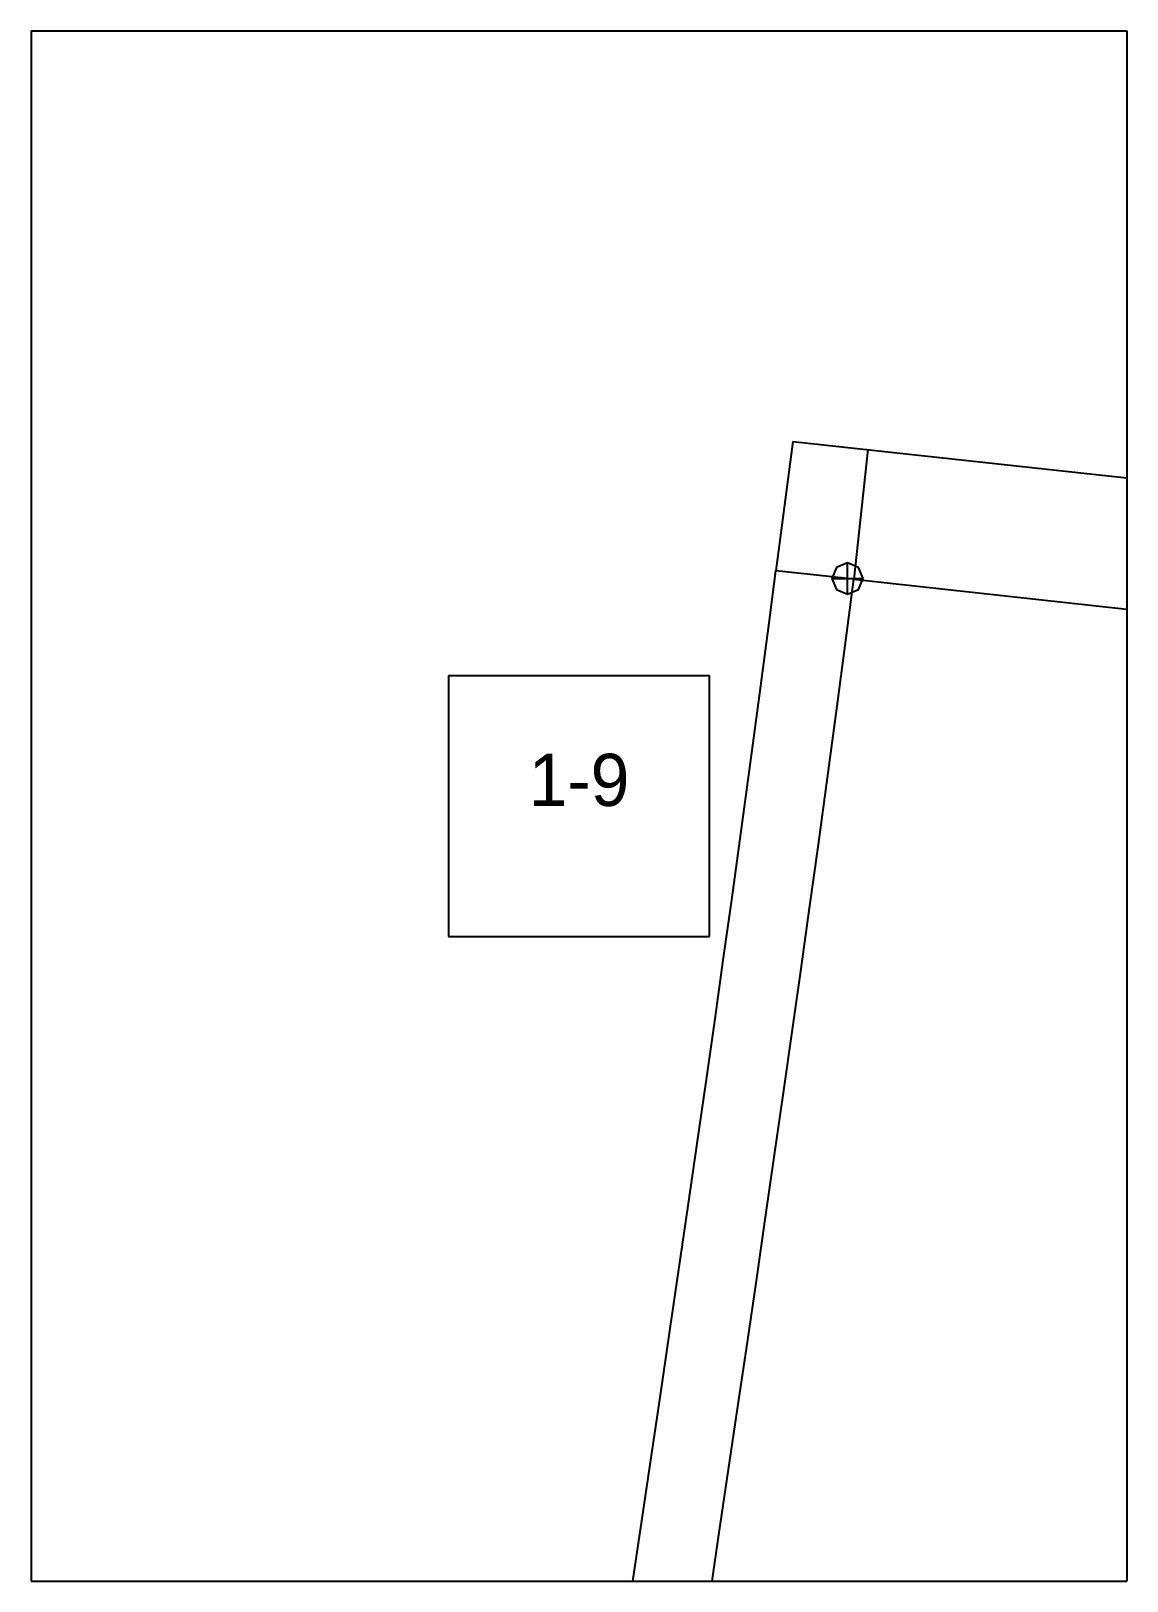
# Paper-space layout 'Plan 1-9' of a CAD drawing. Header units: metres, sheet in millimetres. Extents: x 0 to 210, y 0 to 297.
# The model-space entities are those that its viewports show. They can reach past a viewport. Long polylines and large blocks are cut down to what shows.
import ezdxf
from ezdxf.enums import TextEntityAlignment as Align

# ---------------------------------------------------------------- set-up
doc = ezdxf.new("R2010")
doc.units = ezdxf.units.M
for name, color, linetype in [('default', 7, 'Continuous'), ('TEXTLAYER', 7, 'Continuous'), ('VIEWPORTS', 7, 'Continuous')]:
    doc.layers.add(name, color=color, linetype=linetype)

msp = doc.modelspace()

# ---------------------------------------------------------------- linework, layer by layer
at = {"color": 9}
for p, q in [((1470, 0), (1680, 0)), ((1680, 0), (1680, -297)), ((1680, 0), (1890, 0)), ((1680, 0), (1680, -297)), ((1890, 0), (1890, -297)), ((1890, 0), (2100, 0)), ((1890, 0), (1890, -297)), ((1760, -123.5), (1810, -123.5)), ((1760, -123.5), (1760, -173.5)), ((1810, -173.5), (1810, -123.5)), ((1760, -173.5), (1810, -173.5)), ((1470, -297), (1680, -297)), ((1470, -297), (1680, -297)), ((1680, -297), (1890, -297)), ((1680, -297), (1680, -594)), ((1680, -297), (1890, -297)), ((1680, -297), (1680, -594)), ((1890, -297), (2100, -297)), ((1890, -297), (1890, -594)), ((1890, -297), (2100, -297)), ((1890, -297), (1890, -594))]:
    msp.add_line(p, q, dxfattribs=at)
at = {"layer": 'default', "color": 7, "linetype": 'Continuous'}
for p, q in [((1825.97, -78.65), (1822.73, -103.42)), ((1825.97, -78.65), (2215.05, -120.95)), ((1840.34, -80.21), (1837.64, -105.06)), ((1821.43, -113.41), (1822.73, -103.42)), ((1837.64, -105.06), (1822.73, -103.42)), ((1834.33, -102.79), (1833.45, -104.91)), ((1836.45, -101.91), (1834.33, -102.79)), ((1838.57, -102.79), (1836.45, -101.91)), ((1836.45, -107.91), (1836.45, -101.91)), ((1839.45, -104.91), (1838.57, -102.79)), ((1833.45, -104.91), (1834.33, -107.03)), ((1833.45, -104.91), (1839.45, -104.91)), ((1836.3, -115.35), (1837.64, -105.06)), ((1837.64, -105.06), (2196.57, -144.09)), ((1838.57, -107.03), (1839.45, -104.91)), ((1834.33, -107.03), (1836.45, -107.91)), ((1836.45, -107.91), (1838.57, -107.03)), ((1819.57, -127.42), (1821.43, -113.41)), ((1834.44, -129.39), (1836.3, -115.35)), ((1817.73, -141.13), (1819.57, -127.42)), ((1832.6, -143.13), (1834.44, -129.39)), ((1816, -153.85), (1817.73, -141.13)), ((1830.86, -155.87), (1832.6, -143.13)), ((1814.32, -166.02), (1816, -153.85)), ((1829.18, -168.07), (1830.86, -155.87)), ((1812.64, -178.07), (1814.32, -166.02)), ((1827.49, -180.14), (1829.18, -168.07)), ((1811.06, -189.25), (1812.64, -178.07)), ((1825.92, -191.34), (1827.49, -180.14)), ((1809.34, -201.35), (1811.06, -189.25)), ((1824.19, -203.46), (1825.92, -191.34)), ((1807.64, -213.2), (1809.34, -201.35)), ((1822.49, -215.33), (1824.19, -203.46)), ((1805.92, -225.12), (1807.64, -213.2)), ((1820.76, -227.27), (1822.49, -215.33)), ((1804.14, -237.3), (1805.92, -225.12)), ((1818.99, -239.46), (1820.76, -227.27)), ((1802.42, -249.09), (1804.14, -237.3)), ((1817.26, -251.26), (1818.99, -239.46)), ((1800.61, -261.36), (1802.42, -249.09)), ((1815.46, -263.54), (1817.26, -251.26)), ((1798.83, -273.42), (1800.61, -261.36)), ((1813.67, -275.61), (1815.46, -263.54)), ((1797.04, -285.49), (1798.83, -273.42)), ((1811.88, -287.69), (1813.67, -275.61)), ((1795.25, -297.56), (1797.04, -285.49)), ((1810.09, -299.76), (1811.88, -287.69)), ((1793.53, -308.9), (1795.25, -297.56))]:
    msp.add_line(p, q, dxfattribs=at)

# ---------------------------------------------------------------- texts
at = {"layer": 'TEXTLAYER', "color": 1}
msp.add_text('1-9', height=10, dxfattribs=at).set_placement((1785, -148.5), align=Align.CENTER)

psp = doc.layouts.new('Plan 1-9')

# ---------------------------------------------------------------- viewports
at = {"layer": 'VIEWPORTS'}
psp.add_viewport(center=(105, 148.5), size=(210, 297), view_center_point=(1785, -148.5), view_height=297, dxfattribs=at)

doc.saveas('drawing.dxf')
